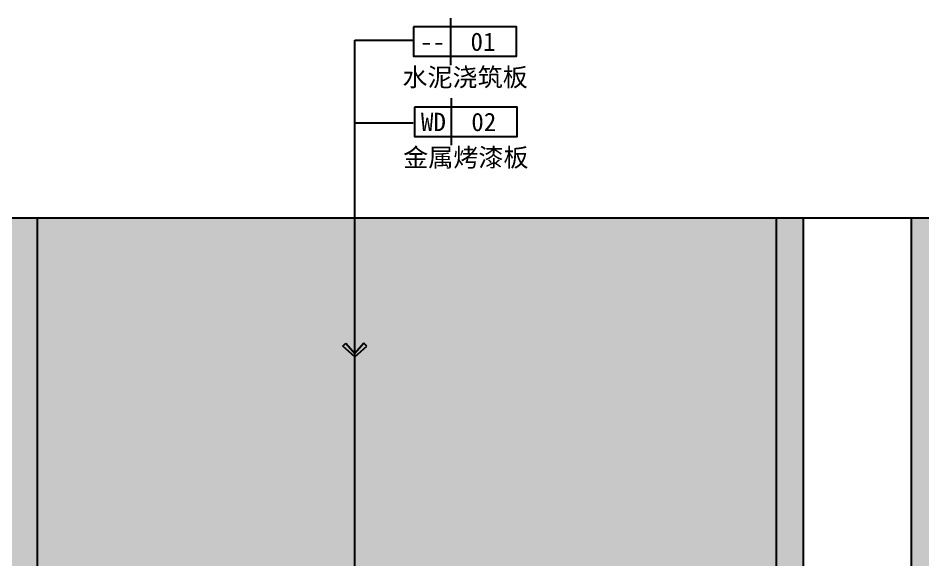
# Model space of a CAD drawing. Header units: millimetres. Extents: x 5625199 to 7433318, y -3316392 to -2552493.
# Drawn here: x 6401948 to 6406973, y -2674424 to -2671410 of the extents above; entities that cross this region are included whole.
import ezdxf
from ezdxf.enums import TextEntityAlignment as Align

# ---------------------------------------------------------------- set-up
doc = ezdxf.new("R2010")
doc.units = ezdxf.units.MM
doc.layers.add('155', color=155, linetype='Continuous')
doc.layers.add('DIM', color=7, linetype='Continuous')
doc.styles.add('03.YBC-宋体2.5', font='', dxfattribs={"width": 0.8, "height": 2.5})
doc.styles.add('标注-尺寸', font='simplex.shx', dxfattribs={"width": 0.7})
doc.styles.get('03.YBC-宋体2.5').set_extended_font_data('SimSun')
doc.dimstyles.new('90', dxfattribs={"dimscale": 0.9, "dimtxt": 150, "dimasz": 50, "dimexe": 120, "dimexo": 150, "dimgap": 30, "dimtad": 1, "dimdec": 0, "dimrnd": 5, "dimdsep": 46, "dimtxsty": '标注-尺寸', "dimblk": 'ARCHTICK', "dimcen": 0.2, "dimclrd": 8, "dimclre": 8, "dimclrt": 2, "dimadec": 0, "dimazin": 0, "dimtfac": 1, "dimtdec": 0, "dimtmove": 2, "dimatfit": 3, "dimldrblk": 'ccccc', "dimfxl": 300, "dimfxlon": 1, "dimtolj": 1, "dimtzin": 0, "dimarcsym": 0})
doc.dimstyles.new('副本 100', dxfattribs={"dimscale": 0.8, "dimtxt": 180, "dimasz": 70, "dimexe": 80, "dimexo": 100, "dimgap": 30, "dimtad": 1, "dimdec": 0, "dimrnd": 5, "dimdsep": 46, "dimtxsty": '标注-尺寸', "dimblk": 'ARCHTICK', "dimcen": 0.2, "dimdle": 5, "dimclrd": 8, "dimclre": 8, "dimclrt": 2, "dimadec": 0, "dimazin": 0, "dimtfac": 1, "dimtdec": 0, "dimtmove": 2, "dimatfit": 3, "dimldrblk": 'ccccc', "dimfxl": 300, "dimfxlon": 1, "dimtolj": 1, "dimtzin": 0, "dimarcsym": 0})

# ---------------------------------------------------------------- blocks, each defined once
blk = doc.blocks.new('_ArchTick')
at = {"color": 0, "linetype": 'ByBlock', "const_width": 0.4}
blk.add_lwpolyline([(-0.5, -0.5), (0.5, 0.5)], dxfattribs=at)
blk = doc.blocks.new('ccccc')
h = blk.add_hatch(color=44)
h.dxf.hatch_style = 1
h.paths.add_polyline_path([(-1.713, -1.115), (-1.349, -1.475), (0, 0), (-1.349, 1.475), (-1.713, 1.115), (-0.424, 0)])
at = {"color": 44}
for p, q in [((-1.349, 1.475), (-1.713, 1.115)), ((-1.713, 1.115), (-0.424, 0)), ((0, 0), (-1.349, 1.475)), ((-0.424, 0), (-5.067, 0)), ((-1.713, -1.115), (-0.424, 0)), ((0, 0), (-1.349, -1.475)), ((-1.349, -1.475), (-1.713, -1.115))]:
    blk.add_line(p, q, dxfattribs=at)
blk = doc.blocks.new('*U617')
at = {"color": 50}
blk.add_line((-9, 3.2), (-9, -3.2), dxfattribs=at)
at = {"color": 150}
blk.add_lwpolyline([(-14, 2), (-14, -2), (0, -2), (0, 2)], close=True, dxfattribs=at)
at = {"color": 50, "style": '03.YBC-宋体2.5', "flags": 8}
for tag, p in [('PT', (-11.41, -0.02)), ('01', (-4.56, -0.02)), ('材料名称', (-7, -4.85))]:
    blk.add_attdef(tag, text='', height=2.5, dxfattribs=at).set_placement(p, align=Align.MIDDLE_CENTER)
blk = doc.blocks.new('*U822')
at = {"color": 50}
blk.add_line((-9, 3.2), (-9, -3.2), dxfattribs=at)
at = {"color": 150}
blk.add_lwpolyline([(-14, 2), (-14, -2), (0, -2), (0, 2)], close=True, dxfattribs=at)
at = {"color": 50, "style": '03.YBC-宋体2.5', "flags": 8}
for tag, p in [('PT', (-11.41, -0.02)), ('01', (-4.56, -0.02)), ('材料名称', (-7, -4.85))]:
    blk.add_attdef(tag, text='', height=2.5, dxfattribs=at).set_placement(p, align=Align.MIDDLE_CENTER)

msp = doc.modelspace()

# ---------------------------------------------------------------- hatches: boundary and pattern name
at = {"layer": '155', "ltscale": 500}
h = msp.add_hatch(dxfattribs=at)
h.set_pattern_fill('DOTS', color=250, scale=12)
h.set_pattern_definition([(0, (273402.825, -417409.755), (9.525, 19.05), [0, -19.05])])
h.paths.add_polyline_path([(6395208.44, -2676522.72), (6395360.25, -2676522.72), (6395360.25, -2675322.72), (6399160.25, -2675322.72), (6399160.25, -2676522.72), (6399353.73, -2676522.72), (6399353.73, -2672522.72), (6395208.44, -2672522.72)])
h.paths.add_polyline_path([(6395058.44, -2676522.72), (6395208.44, -2676522.72), (6395208.44, -2672522.72), (6395058.44, -2672522.72)])
h.paths.add_polyline_path([(6399353.73, -2676522.72), (6399503.73, -2676522.72), (6399503.73, -2672522.72), (6399353.73, -2672522.72)])
h.paths.add_polyline_path([(6401903.73, -2676522.72), (6402053.73, -2676522.72), (6402053.73, -2672522.72), (6401903.73, -2672522.72)])
h.paths.add_polyline_path([(6402053.73, -2676522.72), (6402184.7, -2676522.72), (6402184.7, -2675322.72), (6405984.7, -2675322.72), (6405984.7, -2676522.72), (6406157.34, -2676522.72), (6406157.34, -2672522.72), (6402053.73, -2672522.72)])
h.paths.add_polyline_path([(6406907.34, -2676522.72), (6407057.34, -2676522.72), (6407057.34, -2672522.72), (6406907.34, -2672522.72)])
h.paths.add_polyline_path([(6406157.34, -2676522.72), (6406307.34, -2676522.72), (6406307.34, -2672522.72), (6406157.34, -2672522.72)])
h.paths.add_polyline_path([(6409518.47, -2673434.13), (6411473, -2672522.72), (6409518.47, -2672522.72)])
h.paths.add_polyline_path([(6397288.44, -2674592.72), (6397288.44, -2674102.72), (6397778.44, -2674102.72), (6397778.44, -2674592.72)], flags=16)
h.paths.add_polyline_path([(6396538.44, -2674592.72), (6396538.44, -2674102.72), (6397028.44, -2674102.72), (6397028.44, -2674592.72)], flags=16)
h.paths.add_polyline_path([(6395788.44, -2674592.72), (6395788.44, -2674102.72), (6396278.44, -2674102.72), (6396278.44, -2674592.72)], flags=16)
h.paths.add_polyline_path([(6397308.44, -2674572.72), (6397308.44, -2674122.72), (6397758.44, -2674122.72), (6397758.44, -2674572.72)], flags=0)
h.paths.add_polyline_path([(6396558.44, -2674572.72), (6396558.44, -2674122.72), (6397008.44, -2674122.72), (6397008.44, -2674572.72)], flags=0)
h.paths.add_polyline_path([(6395808.44, -2674572.72), (6395808.44, -2674122.72), (6396258.44, -2674122.72), (6396258.44, -2674572.72)], flags=0)

# ---------------------------------------------------------------- linework, layer by layer
at = {"layer": '155', "color": 0, "ltscale": 500}
msp.add_line((6414198.61, -2672522.72), (6387748.92, -2672522.72), dxfattribs=at)
at = {"layer": '155', "color": 5, "ltscale": 500}
for p, q in [((6402053.73, -2672522.72), (6402053.73, -2676522.72)), ((6406157.34, -2672522.72), (6406157.34, -2676522.72)), ((6406307.34, -2672522.72), (6406307.34, -2676522.72)), ((6406907.34, -2672522.72), (6406907.34, -2676522.72))]:
    msp.add_line(p, q, dxfattribs=at)

# ---------------------------------------------------------------- block references
ref = msp.add_blockref('*U822', (6404715.99, -2671541.06), dxfattribs=dict(xscale=40.82399999999999, yscale=40.82399999999999, zscale=40.82399999999999))
ref.add_attrib('材料名称', '水泥浇筑板', dxfattribs={"color": 50, "height": 102.06, "style": '03.YBC-宋体2.5'}).set_placement((6404430.23, -2671739.26), align=Align.MIDDLE_CENTER)
ref.add_attrib('01', '01', dxfattribs={"color": 50, "height": 102.06, "style": '03.YBC-宋体2.5'}).set_placement((6404529.81, -2671541.75), align=Align.MIDDLE_CENTER)
ref.add_attrib('PT', '--', dxfattribs={"color": 50, "height": 102.06, "style": '03.YBC-宋体2.5'}).set_placement((6404250.11, -2671541.75), align=Align.MIDDLE_CENTER)
ref = msp.add_blockref('*U617', (6404720.28, -2671987.28), dxfattribs=dict(xscale=40.82399999999999, yscale=40.82399999999999, zscale=40.82399999999999))
ref.add_attrib('材料名称', '金属烤漆板', dxfattribs={"color": 50, "height": 102.06, "style": '03.YBC-宋体2.5'}).set_placement((6404434.51, -2672185.48), align=Align.MIDDLE_CENTER)
ref.add_attrib('01', '02', dxfattribs={"color": 50, "height": 102.06, "style": '03.YBC-宋体2.5'}).set_placement((6404534.1, -2671987.97), align=Align.MIDDLE_CENTER)
ref.add_attrib('PT', 'WD', dxfattribs={"color": 50, "height": 102.06, "style": '03.YBC-宋体2.5'}).set_placement((6404254.39, -2671987.97), align=Align.MIDDLE_CENTER)

# ---------------------------------------------------------------- leaders
at = {"layer": '155', "ltscale": 500}
msp.add_leader([(6403817.3, -2675901.84), (6403817.3, -2671992.93), (6404142.78, -2671992.93)], dimstyle='副本 100', override={"dimgap": 30, "dimtad": 0}, dxfattribs=at)
at = {"layer": 'DIM'}
msp.add_leader([(6403817.3, -2673294.85), (6403817.3, -2671533.21), (6404144.51, -2671533.21)], dimstyle='90', dxfattribs=at)

doc.saveas('drawing.dxf')
